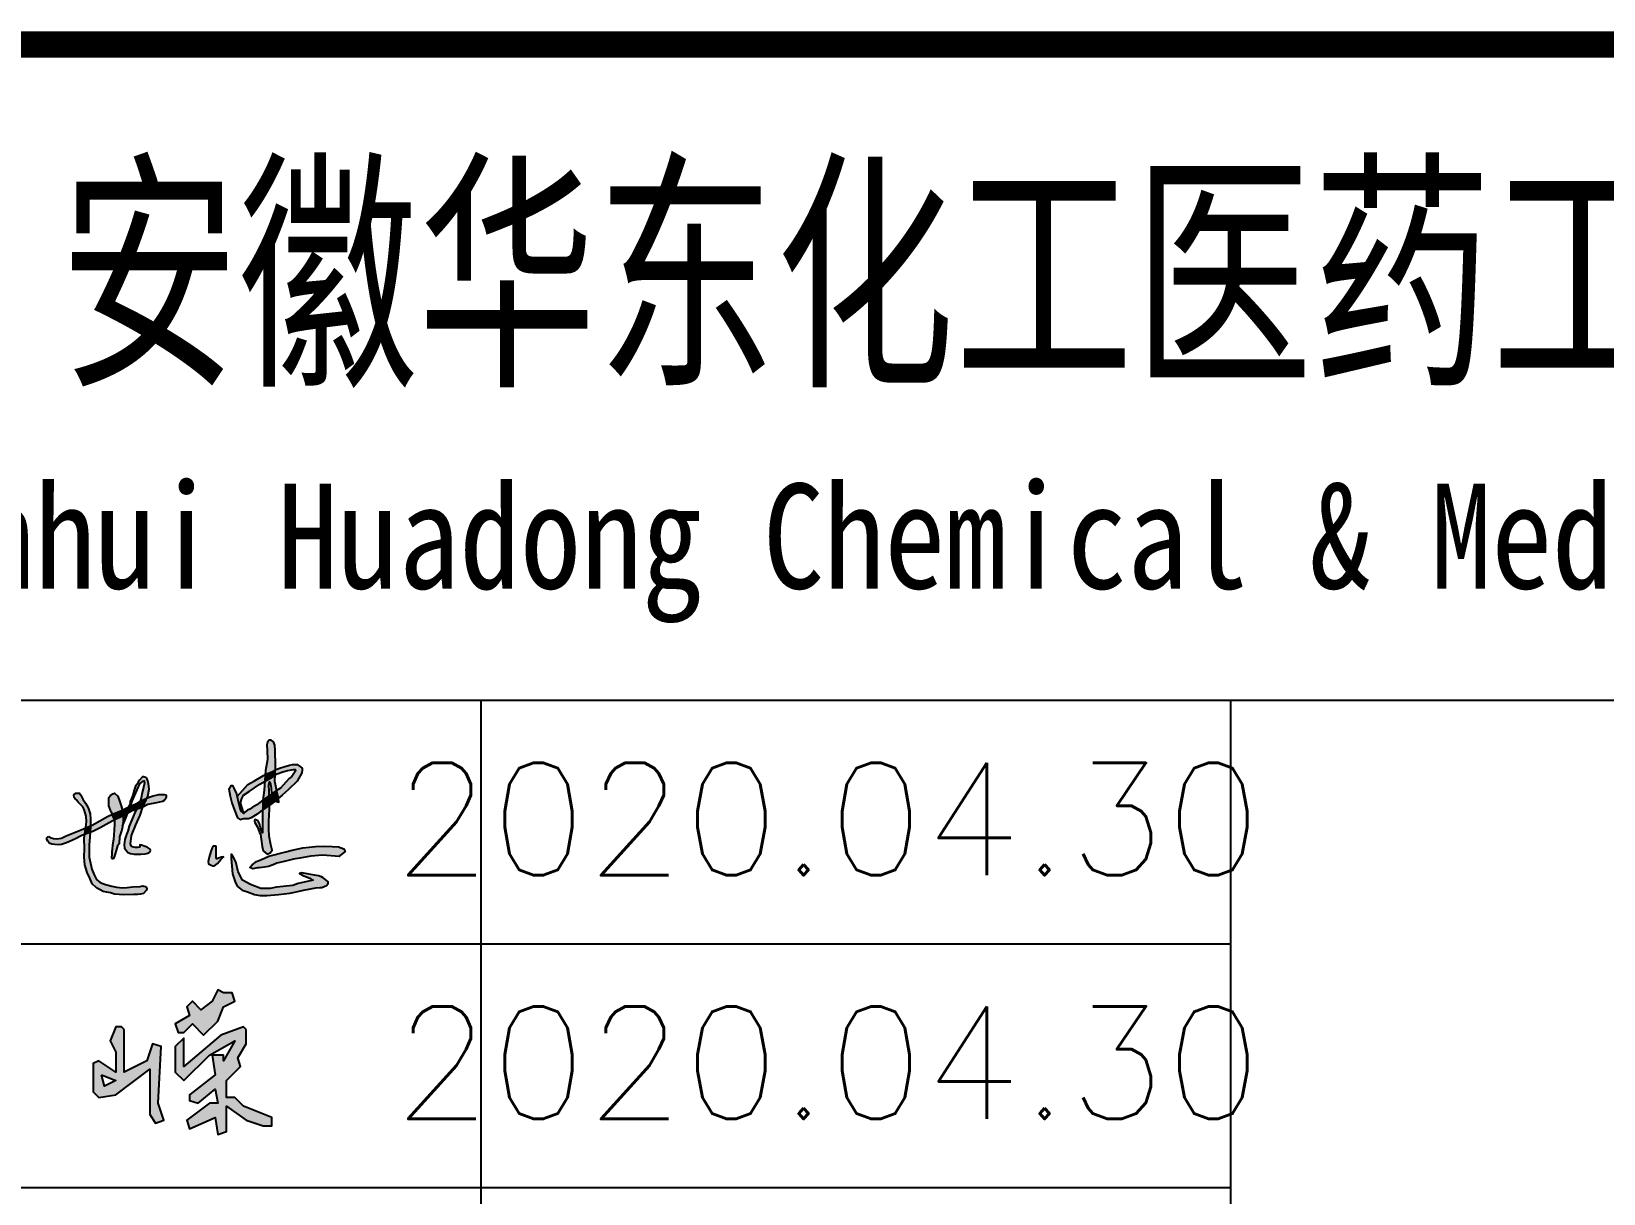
# Model space of a CAD drawing. Header units: millimetres. Extents: x 865974 to 875117, y 41124 to 44891.
# Drawn here: x 869488.04 to 869529.97, y 41162.94 to 41193.95 of the extents above; entities that cross this region are included whole.
import ezdxf
from ezdxf.enums import TextEntityAlignment as Align

# ---------------------------------------------------------------- set-up
doc = ezdxf.new("R2010")
doc.units = ezdxf.units.MM
doc.header["$LTSCALE"] = 1000
doc.header["$MEASUREMENT"] = 0
doc.layers.add('HATCH', color=8, linetype='Continuous')
doc.styles.add('ECEC_TQ', font='txt_l.shx', dxfattribs={"bigfont": 'hztxt_l.shx'})
doc.styles.add('ECEC_TQ_S', font='')
doc.styles.get('ECEC_TQ_S').set_extended_font_data('SimSun')

msp = doc.modelspace()

# ---------------------------------------------------------------- hatches: boundary and pattern name
at = {"linetype": 'Continuous'}
h = msp.add_hatch(color=256, dxfattribs=at)
h.paths.add_polyline_path([(869491.195, 41166.256), (869491.195, 41165.046), (869491.346, 41164.819), (869491.573, 41164.894), (869491.421, 41165.348), (869491.497, 41166.861), (869491.27, 41166.936), (869491.119, 41166.483), (869490.514, 41166.18), (869490.514, 41167.314), (869490.438, 41167.39), (869490.287, 41167.39), (869490.136, 41167.012), (869490.287, 41166.709), (869490.287, 41166.18), (869489.833, 41166.483), (869489.682, 41166.407), (869489.682, 41165.651), (869489.833, 41165.499), (869490.287, 41165.575)])
h.paths.add_polyline_path([(869490.287, 41165.953), (869489.985, 41165.802), (869489.909, 41166.104)], flags=16)
h.paths.add_polyline_path([(869493.01, 41167.541), (869493.161, 41167.919), (869493.463, 41168.071), (869493.388, 41168.298), (869493.161, 41168.298), (869493.01, 41168.373), (869492.858, 41168.071), (869492.556, 41167.844), (869492.329, 41168.071), (869492.178, 41167.919), (869492.253, 41167.693), (869491.875, 41167.466), (869491.951, 41167.239), (869492.102, 41167.239), (869492.329, 41167.466), (869492.631, 41167.163)])
h.paths.add_polyline_path([(869493.766, 41166.936), (869493.766, 41167.314), (869493.69, 41167.39), (869493.085, 41167.163), (869492.102, 41166.331), (869492.102, 41167.088), (869491.875, 41166.861), (869491.875, 41166.18), (869492.102, 41165.953), (869492.783, 41166.634), (869493.463, 41167.012), (869493.161, 41166.483), (869493.161, 41166.634), (869492.858, 41166.634), (869492.934, 41166.104), (869492.253, 41165.575), (869492.253, 41165.424), (869492.48, 41165.348), (869492.934, 41165.726), (869493.01, 41165.348), (869492.783, 41165.348), (869492.178, 41164.894), (869492.253, 41164.668), (869492.934, 41164.97), (869493.01, 41164.516), (869493.236, 41164.592), (869493.236, 41165.273), (869493.766, 41164.894), (869494.22, 41164.743), (869494.446, 41164.743), (869494.446, 41164.97), (869493.69, 41165.273), (869493.463, 41165.499), (869493.236, 41165.499), (869493.236, 41165.953), (869493.615, 41166.331), (869493.539, 41166.558)])
at = {"layer": 'HATCH'}
for points in [[(869494.54, 41174.772), (869494.53, 41174.902), (869494.498, 41174.993), (869494.435, 41175.035), (869494.376, 41175.035), (869494.334, 41174.99), (869494.316, 41174.913), (869494.323, 41174.762), (869494.33, 41174.52), (869494.281, 41174.229), (869494.273, 41174.118), (869494.319, 41174.145), (869494.463, 41174.204), (869494.542, 41174.241), (869494.547, 41174.358)], [(869493.845, 41173.672), (869494.128, 41173.866), (869494.26, 41173.942), (869494.273, 41174.118), (869494.23, 41174.093), (869493.984, 41173.954), (869493.809, 41173.858), (869493.525, 41173.538), (869493.564, 41173.37), (869493.592, 41173.228), (869493.626, 41173.142), (869493.703, 41173.082), (869493.614, 41173.366), (869493.648, 41173.482), (869493.693, 41173.572)], [(869494.542, 41174.241), (869494.463, 41174.204), (869494.319, 41174.145), (869494.273, 41174.118), (869494.26, 41173.942), (869494.472, 41174.064), (869494.535, 41174.105)], [(869495.255, 41174.29), (869495.216, 41174.331), (869495.128, 41174.389), (869495.076, 41174.394), (869494.999, 41174.392), (869494.918, 41174.369), (869494.772, 41174.326), (869494.658, 41174.293), (869494.568, 41174.254), (869494.542, 41174.241), (869494.535, 41174.105), (869494.588, 41174.139), (869494.744, 41174.192), (869494.87, 41174.226), (869494.977, 41174.248), (869495.024, 41174.257), (869495.073, 41174.255), (869495.089, 41174.23), (869494.979, 41174.071), (869494.912, 41174.02), (869494.825, 41173.917), (869494.676, 41173.759), (869494.576, 41173.699), (869494.59, 41173.629), (869494.628, 41173.491), (869494.723, 41173.568), (869494.881, 41173.713), (869495.122, 41173.942), (869495.245, 41174.165), (869495.262, 41174.235)], [(869490.819, 41173.63), (869490.891, 41173.791), (869490.941, 41173.881), (869490.977, 41173.913), (869491.018, 41173.948), (869491.043, 41173.953), (869491.051, 41173.904), (869491.033, 41173.811), (869490.98, 41173.604), (869490.967, 41173.489), (869490.937, 41173.401), (869490.95, 41173.409), (869491.02, 41173.449), (869491.118, 41173.49), (869491.141, 41173.543), (869491.179, 41173.729), (869491.163, 41173.884), (869491.144, 41173.956), (869491.126, 41174.001), (869491.109, 41174.026), (869491.089, 41174.041), (869491.027, 41174.058), (869490.996, 41174.058), (869490.92, 41173.97), (869490.888, 41173.922), (869490.854, 41173.868), (869490.817, 41173.81), (869490.775, 41173.703), (869490.746, 41173.574), (869490.703, 41173.479), (869490.672, 41173.403), (869490.667, 41173.346), (869490.635, 41173.267), (869490.663, 41173.282), (869490.682, 41173.289), (869490.725, 41173.412)], [(869493.518, 41173.566), (869493.503, 41173.605), (869493.447, 41173.74), (869493.412, 41173.811), (869493.404, 41173.833), (869493.361, 41173.825), (869493.344, 41173.794), (869493.303, 41173.736), (869493.335, 41173.549), (869493.378, 41173.367), (869493.45, 41173.168), (869493.531, 41172.966), (869493.617, 41172.909), (869493.659, 41172.934), (869493.696, 41172.94), (869493.721, 41172.941), (869493.771, 41172.941), (869493.826, 41172.943), (869493.897, 41172.962), (869494.058, 41173.067), (869494.152, 41173.144), (869494.205, 41173.181), (869494.207, 41173.439), (869494.049, 41173.317), (869493.929, 41173.242), (869493.859, 41173.199), (869493.803, 41173.168), (869493.729, 41173.115), (869493.703, 41173.082), (869493.626, 41173.142), (869493.592, 41173.228), (869493.564, 41173.37)], [(869494.535, 41174.105), (869494.472, 41174.064), (869494.26, 41173.942), (869494.242, 41173.703), (869494.207, 41173.439), (869494.38, 41173.556), (869494.377, 41173.668), (869494.372, 41173.85), (869494.374, 41173.883), (869494.389, 41173.93), (869494.417, 41173.865), (869494.43, 41173.754), (869494.432, 41173.724), (869494.438, 41173.651), (869494.454, 41173.609), (869494.576, 41173.699), (869494.544, 41173.86), (869494.526, 41173.937)], [(869494.59, 41173.629), (869494.576, 41173.699), (869494.575, 41173.699), (869494.454, 41173.609), (869494.452, 41173.59), (869494.484, 41173.474), (869494.533, 41173.414), (869494.628, 41173.491)], [(869489.601, 41173.076), (869489.55, 41173.233), (869489.476, 41173.354), (869489.406, 41173.469), (869489.359, 41173.573), (869489.316, 41173.622), (869489.221, 41173.626), (869489.167, 41173.577), (869489.178, 41173.512), (869489.208, 41173.477), (869489.235, 41173.447), (869489.273, 41173.394), (869489.342, 41173.323), (869489.409, 41173.261), (869489.44, 41173.186), (869489.494, 41173.009), (869489.506, 41172.857), (869489.487, 41172.713), (869489.484, 41172.694), (869489.612, 41172.748), (869489.616, 41172.927)], [(869490.396, 41173.389), (869490.344, 41173.545), (869490.252, 41173.621), (869490.207, 41173.609), (869490.143, 41173.561), (869490.099, 41173.509), (869490.099, 41173.425), (869490.099, 41173.285), (869490.163, 41173.125), (869490.186, 41173.057), (869490.197, 41173.062), (869490.467, 41173.177)], [(869490.682, 41173.289), (869490.663, 41173.282), (869490.635, 41173.267), (869490.573, 41173.066), (869490.605, 41173.084), (869490.648, 41173.192)], [(869490.895, 41173.28), (869490.937, 41173.401), (869490.847, 41173.352), (869490.682, 41173.289), (869490.648, 41173.192), (869490.605, 41173.084), (869490.724, 41173.152), (869490.844, 41173.194)], [(869491.118, 41173.49), (869491.02, 41173.449), (869490.95, 41173.409), (869490.937, 41173.401), (869490.895, 41173.28), (869490.844, 41173.194), (869490.992, 41173.246), (869491.015, 41173.258)], [(869491.529, 41173.404), (869491.576, 41173.429), (869491.598, 41173.451), (869491.619, 41173.486), (869491.634, 41173.524), (869491.634, 41173.552), (869491.63, 41173.563), (869491.621, 41173.577), (869491.574, 41173.592), (869491.481, 41173.592), (869491.431, 41173.586), (869491.361, 41173.572), (869491.284, 41173.556), (869491.207, 41173.529), (869491.13, 41173.496), (869491.118, 41173.49), (869491.015, 41173.258), (869491.143, 41173.326), (869491.37, 41173.37)], [(869494.391, 41173.199), (869494.388, 41173.306), (869494.205, 41173.181), (869494.204, 41172.913), (869494.202, 41172.699), (869494.204, 41172.57), (869494.151, 41172.703), (869494.123, 41172.81), (869494.088, 41172.885), (869494.04, 41172.904), (869494.013, 41172.916), (869493.992, 41172.918), (869493.983, 41172.889), (869494, 41172.843), (869494.058, 41172.731), (869494.085, 41172.672), (869494.116, 41172.577), (869494.15, 41172.527), (869494.166, 41172.4), (869494.194, 41172.201), (869494.217, 41172.084), (869494.322, 41171.999), (869494.402, 41172.036), (869494.457, 41172.1), (869494.423, 41172.246), (869494.377, 41172.475), (869494.366, 41172.674), (869494.366, 41172.876)], [(869494.38, 41173.556), (869494.207, 41173.439), (869494.205, 41173.181), (869494.388, 41173.306)], [(869494.484, 41173.474), (869494.452, 41173.59), (869494.454, 41173.609), (869494.398, 41173.568), (869494.38, 41173.556), (869494.388, 41173.306), (869494.465, 41173.359), (869494.533, 41173.414)], [(869494.628, 41173.491), (869494.533, 41173.414), (869494.632, 41173.383)], [(869490.189, 41172.874), (869490.252, 41172.904), (869490.209, 41172.991), (869490.186, 41173.057), (869490.07, 41173), (869489.658, 41172.767), (869489.612, 41172.748), (869489.6, 41172.575), (869489.671, 41172.602), (869489.867, 41172.7)], [(869490.48, 41172.852), (869490.485, 41173.018), (869490.252, 41172.904), (869490.257, 41172.796), (869490.243, 41172.638), (869490.228, 41172.386), (869490.203, 41172.234), (869490.194, 41172.131), (869490.184, 41172.072), (869490.182, 41172.022), (869490.182, 41171.978), (869490.175, 41171.921), (869490.176, 41171.893), (869490.181, 41171.88), (869490.188, 41171.873), (869490.215, 41171.874), (869490.244, 41171.918), (869490.294, 41172.099), (869490.335, 41172.219), (869490.376, 41172.275), (869490.388, 41172.455), (869490.428, 41172.592), (869490.46, 41172.684)], [(869490.487, 41173.115), (869490.467, 41173.177), (869490.197, 41173.062), (869490.186, 41173.057), (869490.209, 41172.991), (869490.252, 41172.904), (869490.485, 41173.018)], [(869490.635, 41173.267), (869490.48, 41173.182), (869490.467, 41173.177), (869490.487, 41173.115), (869490.485, 41173.018), (869490.522, 41173.037), (869490.573, 41173.066)], [(869490.605, 41173.084), (869490.573, 41173.066), (869490.5, 41172.901), (869490.478, 41172.837), (869490.467, 41172.743), (869490.549, 41172.943)], [(869490.939, 41173.035), (869491.003, 41173.231), (869491.015, 41173.258), (869490.992, 41173.246), (869490.844, 41173.194), (869490.797, 41173.112), (869490.719, 41172.913), (869490.648, 41172.744), (869490.604, 41172.607), (869490.569, 41172.52), (869490.53, 41172.392), (869490.514, 41172.25), (869490.523, 41172.155), (869490.59, 41172.07), (869490.61, 41172.044), (869490.679, 41172.017), (869490.778, 41172), (869490.843, 41171.999), (869490.952, 41171.999), (869491.07, 41172.003), (869491.141, 41172.025), (869491.176, 41172.041), (869491.205, 41172.061), (869491.211, 41172.092), (869491.203, 41172.13), (869491.121, 41172.186), (869491.071, 41172.205), (869490.977, 41172.24), (869490.927, 41172.248), (869490.927, 41172.209), (869490.924, 41172.185), (869490.872, 41172.171), (869490.803, 41172.174), (869490.734, 41172.193), (869490.696, 41172.222), (869490.68, 41172.273), (869490.704, 41172.493), (869490.822, 41172.779)], [(869489.381, 41172.494), (869489.461, 41172.523), (869489.484, 41172.694), (869489.363, 41172.642), (869488.961, 41172.487), (869488.836, 41172.428), (869488.719, 41172.407), (869488.627, 41172.417), (869488.566, 41172.433), (869488.5, 41172.466), (869488.473, 41172.457), (869488.452, 41172.431), (869488.449, 41172.388), (869488.473, 41172.346), (869488.504, 41172.31), (869488.534, 41172.283), (869488.579, 41172.26), (869488.657, 41172.251), (869488.748, 41172.244), (869488.836, 41172.251), (869488.972, 41172.299), (869489.199, 41172.393)], [(869489.573, 41172.101), (869489.576, 41172.242), (869489.591, 41172.448), (869489.6, 41172.575), (869489.461, 41172.523), (869489.448, 41172.428), (869489.454, 41172.144), (869489.444, 41171.92), (869489.465, 41171.71), (869489.522, 41171.503), (869489.591, 41171.354), (869489.656, 41171.207), (869489.769, 41171.102), (869489.951, 41171.004), (869490.144, 41170.963), (869490.255, 41170.928), (869490.5, 41170.913), (869490.767, 41170.92), (869490.871, 41170.921), (869490.946, 41170.927), (869491.024, 41170.95), (869491.096, 41171.027), (869491.114, 41171.063), (869491.114, 41171.079), (869491.101, 41171.117), (869491.074, 41171.131), (869491.037, 41171.143), (869491.01, 41171.149), (869490.939, 41171.136), (869490.734, 41171.122), (869490.591, 41171.11), (869490.469, 41171.099), (869490.304, 41171.118), (869490.181, 41171.144), (869490.009, 41171.185), (869489.871, 41171.241), (869489.769, 41171.319), (869489.709, 41171.446), (869489.647, 41171.593), (869489.61, 41171.756), (869489.58, 41171.916)], [(869489.612, 41172.748), (869489.484, 41172.694), (869489.461, 41172.523), (869489.6, 41172.575)], [(869493.093, 41171.852), (869493.143, 41171.912), (869493.16, 41171.923), (869493.103, 41171.927), (869493.03, 41171.902), (869492.99, 41171.877), (869492.962, 41171.882), (869492.959, 41171.909), (869492.959, 41171.947), (869492.954, 41172.005), (869492.954, 41172.047), (869492.954, 41172.108), (869492.952, 41172.143), (869492.952, 41172.188), (869492.947, 41172.218), (869492.882, 41172.223), (869492.861, 41172.17), (869492.824, 41172.07), (869492.779, 41171.919), (869492.764, 41171.839), (869492.753, 41171.791), (869492.761, 41171.741), (869492.829, 41171.699), (869492.879, 41171.684), (869492.919, 41171.686), (869493, 41171.749)], [(869494.782, 41171.804), (869495.031, 41171.86), (869495.194, 41171.891), (869495.492, 41171.942), (869495.798, 41171.973), (869496.251, 41171.934), (869496.284, 41171.967), (869496.358, 41172.036), (869496.404, 41172.064), (869496.37, 41172.135), (869496.23, 41172.189), (869496.055, 41172.201), (869495.833, 41172.206), (869495.61, 41172.199), (869495.275, 41172.168), (869494.993, 41172.1), (869494.82, 41172.056), (869494.369, 41171.939), (869494.173, 41171.855), (869494.041, 41171.799), (869493.924, 41171.715), (869493.86, 41171.644), (869493.944, 41171.603), (869494.066, 41171.631), (869494.107, 41171.634), (869494.252, 41171.654), (869494.364, 41171.672), (869494.484, 41171.708), (869494.581, 41171.753)], [(869493.491, 41171.788), (869493.414, 41171.928), (869493.364, 41172.002), (869493.366, 41171.884), (869493.401, 41171.472), (869493.477, 41171.236), (869493.537, 41171.138), (869493.658, 41171.033), (869493.798, 41170.993), (869493.984, 41170.924), (869494.139, 41170.898), (869494.329, 41170.896), (869494.625, 41170.92), (869494.926, 41170.954), (869495.015, 41170.974), (869495.178, 41171.008), (869495.291, 41171.039), (869495.626, 41171.101), (869495.733, 41171.11), (869495.784, 41171.11), (869495.905, 41171.162), (869495.951, 41171.21), (869495.953, 41171.259), (869495.89, 41171.309), (869495.82, 41171.363), (869495.774, 41171.392), (869495.697, 41171.418), (869495.59, 41171.44), (869495.39, 41171.472), (869495.248, 41171.498), (869495.187, 41171.484), (869495.302, 41171.42), (869495.346, 41171.402), (869495.459, 41171.355), (869495.507, 41171.325), (869495.552, 41171.303), (869495.152, 41171.216), (869495.006, 41171.157), (869494.571, 41171.117), (869494.409, 41171.078), (869494.153, 41171.078), (869493.884, 41171.189), (869493.671, 41171.307), (869493.549, 41171.529)]]:
    msp.add_hatch(color=256, dxfattribs=at).paths.add_polyline_path(points)

# ---------------------------------------------------------------- linework, layer by layer
for p, q in [((869465.031, 41176.104), (869575.031, 41176.104)), ((869500.031, 41143.604), (869500.031, 41176.104)), ((869520.031, 41143.604), (869520.031, 41176.104)), ((869465.031, 41169.604), (869520.031, 41169.604)), ((869465.031, 41163.104), (869520.031, 41163.104))]:
    msp.add_line(p, q)
at = {"const_width": 0.7}
msp.add_lwpolyline([(869645.031, 41193.604), (869465.031, 41193.604)], dxfattribs=at)
for points in [[(869494.452, 41173.59), (869494.484, 41173.474), (869494.533, 41173.414), (869494.632, 41173.383), (869494.628, 41173.491), (869494.59, 41173.629), (869494.544, 41173.86), (869494.526, 41173.937), (869494.547, 41174.358), (869494.54, 41174.772), (869494.53, 41174.902), (869494.498, 41174.993), (869494.435, 41175.035), (869494.376, 41175.035), (869494.334, 41174.99), (869494.316, 41174.913), (869494.323, 41174.762), (869494.33, 41174.52), (869494.281, 41174.229), (869494.242, 41173.703), (869494.207, 41173.439), (869494.204, 41172.913), (869494.202, 41172.699), (869494.204, 41172.57), (869494.151, 41172.703), (869494.123, 41172.81), (869494.088, 41172.885)], [(869493.303, 41173.736), (869493.344, 41173.794), (869493.361, 41173.825), (869493.361, 41173.825), (869493.404, 41173.833), (869493.412, 41173.811), (869493.447, 41173.74), (869493.503, 41173.605), (869493.518, 41173.566), (869493.564, 41173.37), (869493.592, 41173.228), (869493.626, 41173.142), (869493.703, 41173.082), (869493.614, 41173.366), (869493.648, 41173.482), (869493.693, 41173.572), (869493.845, 41173.672), (869494.128, 41173.866), (869494.472, 41174.064), (869494.588, 41174.139), (869494.744, 41174.192), (869494.87, 41174.226), (869494.977, 41174.248), (869495.024, 41174.257), (869495.073, 41174.255), (869495.089, 41174.23), (869494.979, 41174.071), (869494.912, 41174.02), (869494.825, 41173.917), (869494.676, 41173.759), (869494.575, 41173.699), (869494.398, 41173.568), (869494.207, 41173.439), (869494.049, 41173.317), (869493.929, 41173.242), (869493.859, 41173.199), (869493.803, 41173.168), (869493.729, 41173.115), (869493.703, 41173.082)], [(869493.525, 41173.538), (869493.809, 41173.858), (869493.984, 41173.954), (869494.23, 41174.093), (869494.319, 41174.145), (869494.463, 41174.204), (869494.568, 41174.254), (869494.658, 41174.293), (869494.772, 41174.326), (869494.918, 41174.369), (869494.999, 41174.392), (869495.076, 41174.394), (869495.128, 41174.389), (869495.216, 41174.331), (869495.255, 41174.29), (869495.262, 41174.235), (869495.245, 41174.165), (869495.122, 41173.942), (869494.881, 41173.713), (869494.723, 41173.568), (869494.465, 41173.359), (869494.152, 41173.144), (869494.058, 41173.067), (869493.897, 41172.962), (869493.826, 41172.943), (869493.771, 41172.941), (869493.721, 41172.941), (869493.696, 41172.94), (869493.659, 41172.934), (869493.617, 41172.909)], [(869490.467, 41172.743), (869490.549, 41172.943), (869490.648, 41173.192), (869490.725, 41173.412), (869490.819, 41173.63), (869490.891, 41173.791), (869490.941, 41173.881), (869490.977, 41173.913), (869491.018, 41173.948), (869491.043, 41173.953), (869491.051, 41173.904), (869491.033, 41173.811), (869490.98, 41173.604), (869490.967, 41173.489), (869490.895, 41173.28), (869490.797, 41173.112), (869490.719, 41172.913), (869490.648, 41172.744), (869490.604, 41172.607), (869490.569, 41172.52), (869490.53, 41172.392), (869490.514, 41172.25), (869490.523, 41172.155), (869490.59, 41172.07), (869490.61, 41172.044), (869490.679, 41172.017), (869490.778, 41172), (869490.843, 41171.999), (869490.952, 41171.999), (869491.07, 41172.003), (869491.141, 41172.025), (869491.176, 41172.041), (869491.205, 41172.061), (869491.211, 41172.092), (869491.203, 41172.13), (869491.121, 41172.186), (869491.071, 41172.205), (869490.977, 41172.24), (869490.927, 41172.248), (869490.927, 41172.209), (869490.924, 41172.185), (869490.872, 41172.171), (869490.803, 41172.174), (869490.734, 41172.193), (869490.696, 41172.222), (869490.68, 41172.273), (869490.704, 41172.493), (869490.822, 41172.779), (869490.939, 41173.035), (869491.003, 41173.231), (869491.141, 41173.543), (869491.179, 41173.729), (869491.163, 41173.884), (869491.144, 41173.956), (869491.126, 41174.001), (869491.109, 41174.026), (869491.089, 41174.041), (869491.027, 41174.058), (869490.996, 41174.058), (869490.92, 41173.97), (869490.888, 41173.922), (869490.854, 41173.868), (869490.817, 41173.81), (869490.775, 41173.703), (869490.746, 41173.574), (869490.703, 41173.479), (869490.672, 41173.403), (869490.667, 41173.346)], [(869493.303, 41173.736), (869493.335, 41173.549), (869493.378, 41173.367), (869493.45, 41173.168), (869493.531, 41172.966), (869493.617, 41172.909)], [(869494.088, 41172.885), (869494.04, 41172.904), (869494.013, 41172.916), (869493.992, 41172.918), (869493.983, 41172.889), (869494, 41172.843), (869494.058, 41172.731), (869494.085, 41172.672), (869494.116, 41172.577), (869494.15, 41172.527), (869494.166, 41172.4), (869494.194, 41172.201), (869494.217, 41172.084), (869494.322, 41171.999), (869494.402, 41172.036), (869494.457, 41172.1), (869494.457, 41172.1), (869494.423, 41172.246), (869494.377, 41172.475), (869494.366, 41172.674), (869494.366, 41172.876), (869494.391, 41173.199), (869494.377, 41173.668), (869494.372, 41173.85), (869494.374, 41173.883), (869494.389, 41173.93), (869494.389, 41173.93), (869494.417, 41173.865), (869494.43, 41173.754), (869494.432, 41173.724), (869494.438, 41173.651), (869494.454, 41173.609), (869494.452, 41173.59)], [(869491.621, 41173.577), (869491.63, 41173.563), (869491.634, 41173.552), (869491.634, 41173.524), (869491.619, 41173.486), (869491.598, 41173.451), (869491.576, 41173.429), (869491.529, 41173.404), (869491.37, 41173.37), (869491.143, 41173.326), (869490.992, 41173.246), (869490.724, 41173.152), (869490.522, 41173.037), (869490.189, 41172.874), (869489.867, 41172.7), (869489.671, 41172.602), (869489.381, 41172.494), (869489.199, 41172.393), (869488.972, 41172.299), (869488.836, 41172.251), (869488.748, 41172.244), (869488.657, 41172.251), (869488.579, 41172.26), (869488.534, 41172.283), (869488.504, 41172.31), (869488.473, 41172.346), (869488.449, 41172.388), (869488.452, 41172.431), (869488.473, 41172.457), (869488.5, 41172.466)], [(869488.5, 41172.466), (869488.566, 41172.433), (869488.627, 41172.417), (869488.719, 41172.407), (869488.836, 41172.428), (869488.961, 41172.487), (869489.363, 41172.642), (869489.658, 41172.767), (869490.07, 41173), (869490.197, 41173.062), (869490.48, 41173.182), (869490.663, 41173.282), (869490.847, 41173.352), (869490.95, 41173.409), (869491.02, 41173.449), (869491.13, 41173.496), (869491.207, 41173.529), (869491.284, 41173.556), (869491.361, 41173.572), (869491.431, 41173.586), (869491.481, 41173.592), (869491.574, 41173.592), (869491.574, 41173.592), (869491.621, 41173.577)], [(869489.178, 41173.512), (869489.167, 41173.577), (869489.221, 41173.626), (869489.316, 41173.622), (869489.359, 41173.573), (869489.406, 41173.469), (869489.476, 41173.354), (869489.55, 41173.233), (869489.601, 41173.076), (869489.616, 41172.927), (869489.612, 41172.748), (869489.591, 41172.448), (869489.576, 41172.242), (869489.573, 41172.101), (869489.58, 41171.916), (869489.61, 41171.756), (869489.647, 41171.593), (869489.709, 41171.446), (869489.769, 41171.319), (869489.871, 41171.241), (869490.009, 41171.185), (869490.181, 41171.144), (869490.304, 41171.118), (869490.469, 41171.099), (869490.591, 41171.11), (869490.734, 41171.122), (869490.939, 41171.136), (869491.01, 41171.149), (869491.037, 41171.143), (869491.074, 41171.131), (869491.101, 41171.117), (869491.114, 41171.079), (869491.114, 41171.063), (869491.096, 41171.027), (869491.024, 41170.95), (869490.946, 41170.927), (869490.871, 41170.921), (869490.767, 41170.92), (869490.5, 41170.913), (869490.255, 41170.928), (869490.144, 41170.963), (869489.951, 41171.004), (869489.769, 41171.102), (869489.656, 41171.207), (869489.591, 41171.354), (869489.522, 41171.503), (869489.465, 41171.71), (869489.444, 41171.92), (869489.454, 41172.144), (869489.448, 41172.428), (869489.487, 41172.713), (869489.506, 41172.857), (869489.494, 41173.009), (869489.44, 41173.186), (869489.409, 41173.261), (869489.342, 41173.323), (869489.273, 41173.394), (869489.235, 41173.447), (869489.208, 41173.477), (869489.178, 41173.512)], [(869490.163, 41173.125), (869490.099, 41173.285), (869490.099, 41173.425), (869490.099, 41173.509), (869490.143, 41173.561), (869490.207, 41173.609), (869490.252, 41173.621), (869490.344, 41173.545), (869490.396, 41173.389), (869490.487, 41173.115), (869490.48, 41172.852), (869490.46, 41172.684), (869490.428, 41172.592), (869490.388, 41172.455), (869490.376, 41172.275), (869490.335, 41172.219), (869490.294, 41172.099), (869490.244, 41171.918), (869490.215, 41171.874), (869490.188, 41171.873)], [(869490.667, 41173.346), (869490.635, 41173.267), (869490.573, 41173.066), (869490.5, 41172.901), (869490.478, 41172.837)], [(869490.163, 41173.125), (869490.209, 41172.991), (869490.252, 41172.904), (869490.257, 41172.796), (869490.243, 41172.638), (869490.228, 41172.386), (869490.203, 41172.234), (869490.194, 41172.131), (869490.184, 41172.072), (869490.182, 41172.022), (869490.182, 41171.978), (869490.175, 41171.921), (869490.176, 41171.893)], [(869492.882, 41172.223), (869492.861, 41172.17), (869492.824, 41172.07), (869492.779, 41171.919), (869492.764, 41171.839), (869492.753, 41171.791), (869492.761, 41171.741), (869492.761, 41171.741), (869492.829, 41171.699), (869492.879, 41171.684), (869492.919, 41171.686), (869493, 41171.749), (869493.093, 41171.852), (869493.143, 41171.912), (869493.178, 41171.935)], [(869492.882, 41172.223), (869492.947, 41172.218), (869492.952, 41172.188), (869492.952, 41172.143), (869492.954, 41172.108), (869492.954, 41172.047), (869492.954, 41172.005), (869492.959, 41171.947), (869492.959, 41171.909), (869492.962, 41171.882), (869492.962, 41171.882), (869492.99, 41171.877), (869493.03, 41171.902), (869493.103, 41171.927), (869493.103, 41171.927), (869493.16, 41171.923)], [(869493.924, 41171.715), (869494.041, 41171.799), (869494.173, 41171.855), (869494.369, 41171.939), (869494.82, 41172.056), (869494.993, 41172.1), (869495.275, 41172.168), (869495.61, 41172.199), (869495.833, 41172.206), (869496.055, 41172.201), (869496.23, 41172.189), (869496.37, 41172.135), (869496.37, 41172.135), (869496.404, 41172.064), (869496.358, 41172.036), (869496.284, 41171.967), (869496.251, 41171.934), (869496.251, 41171.934), (869495.798, 41171.973), (869495.492, 41171.942), (869495.194, 41171.891), (869495.031, 41171.86), (869494.782, 41171.804), (869494.581, 41171.753), (869494.484, 41171.708), (869494.364, 41171.672), (869494.252, 41171.654), (869494.107, 41171.634), (869494.066, 41171.631), (869493.944, 41171.603), (869493.86, 41171.644), (869493.924, 41171.715), (869493.924, 41171.715)], [(869490.176, 41171.893), (869490.181, 41171.88), (869490.188, 41171.873)], [(869493.364, 41172.002), (869493.366, 41171.884), (869493.401, 41171.472), (869493.477, 41171.236), (869493.537, 41171.138), (869493.658, 41171.033), (869493.798, 41170.993), (869493.984, 41170.924), (869494.139, 41170.898), (869494.329, 41170.896), (869494.625, 41170.92), (869494.926, 41170.954), (869495.015, 41170.974), (869495.178, 41171.008), (869495.291, 41171.039), (869495.626, 41171.101), (869495.733, 41171.11), (869495.784, 41171.11), (869495.905, 41171.162), (869495.951, 41171.21), (869495.953, 41171.259), (869495.89, 41171.309), (869495.82, 41171.363), (869495.774, 41171.392), (869495.697, 41171.418), (869495.59, 41171.44), (869495.39, 41171.472), (869495.248, 41171.498), (869495.187, 41171.484), (869495.187, 41171.484), (869495.187, 41171.484), (869495.302, 41171.42), (869495.346, 41171.402), (869495.459, 41171.355), (869495.507, 41171.325), (869495.552, 41171.303), (869495.152, 41171.216), (869495.006, 41171.157), (869494.571, 41171.117), (869494.409, 41171.078), (869494.153, 41171.078), (869493.884, 41171.189), (869493.671, 41171.307), (869493.549, 41171.529), (869493.491, 41171.788), (869493.414, 41171.928), (869493.364, 41172.002)]]:
    msp.add_lwpolyline(points)
at = {"linetype": 'Continuous', "elevation": 2318108.623}
for points in [[(869493.161, 41168.298), (869493.01, 41168.373), (869492.858, 41168.071), (869492.556, 41167.844), (869492.329, 41168.071), (869492.178, 41167.919), (869492.253, 41167.693), (869491.875, 41167.466), (869491.951, 41167.239), (869492.102, 41167.239), (869492.329, 41167.466), (869492.631, 41167.163), (869493.01, 41167.541), (869493.161, 41167.919), (869493.463, 41168.071), (869493.388, 41168.298), (869493.161, 41168.298)], [(869490.514, 41167.314), (869490.438, 41167.39), (869490.287, 41167.39), (869490.136, 41167.012), (869490.287, 41166.709), (869490.287, 41166.18), (869489.833, 41166.483), (869489.682, 41166.407), (869489.682, 41165.651), (869489.833, 41165.499), (869490.287, 41165.575), (869491.195, 41166.256), (869491.195, 41165.046), (869491.346, 41164.819), (869491.573, 41164.894), (869491.421, 41165.348), (869491.497, 41166.861), (869491.27, 41166.936), (869491.119, 41166.483), (869490.514, 41166.18), (869490.514, 41167.314)], [(869493.766, 41167.314), (869493.69, 41167.39), (869493.085, 41167.163), (869492.102, 41166.331), (869492.102, 41167.088), (869491.875, 41166.861), (869491.875, 41166.18), (869492.102, 41165.953), (869492.783, 41166.634), (869493.463, 41167.012), (869493.161, 41166.483), (869493.161, 41166.634), (869492.858, 41166.634), (869492.934, 41166.104), (869492.253, 41165.575), (869492.253, 41165.424), (869492.48, 41165.348), (869492.934, 41165.726), (869493.01, 41165.348), (869492.783, 41165.348), (869492.178, 41164.894), (869492.253, 41164.668), (869492.934, 41164.97), (869493.01, 41164.516), (869493.236, 41164.592), (869493.236, 41165.273), (869493.766, 41164.894), (869494.22, 41164.743), (869494.446, 41164.743), (869494.446, 41164.97), (869493.69, 41165.273), (869493.463, 41165.499), (869493.236, 41165.499), (869493.236, 41165.953), (869493.615, 41166.331), (869493.539, 41166.558), (869493.766, 41166.936), (869493.766, 41167.314)], [(869489.909, 41166.104), (869490.287, 41165.953), (869489.985, 41165.802), (869489.909, 41166.104)]]:
    msp.add_lwpolyline(points, dxfattribs=at)

# ---------------------------------------------------------------- texts
at = {"style": 'ECEC_TQ_S'}
for s, height, width, p in [('安徽华东化工医药工程有限责任公司', 5, 0.7, (869526.98, 41187.604)), ('Anhui Huadong Chemical & Medical Engineering Co.,Ltd', 2.8, 0.85, (869526.98, 41180.104))]:
    msp.add_text(s, height=height, dxfattribs=dict(at, width=width)).set_placement(p, align=Align.MIDDLE)
at = {"style": 'ECEC_TQ'}
for p in [(869509.275, 41172.932), (869509.275, 41166.432)]:
    msp.add_attdef('2020.04.30', text=' ', height=3, dxfattribs=at).set_placement(p, align=Align.MIDDLE)

doc.saveas('drawing.dxf')
